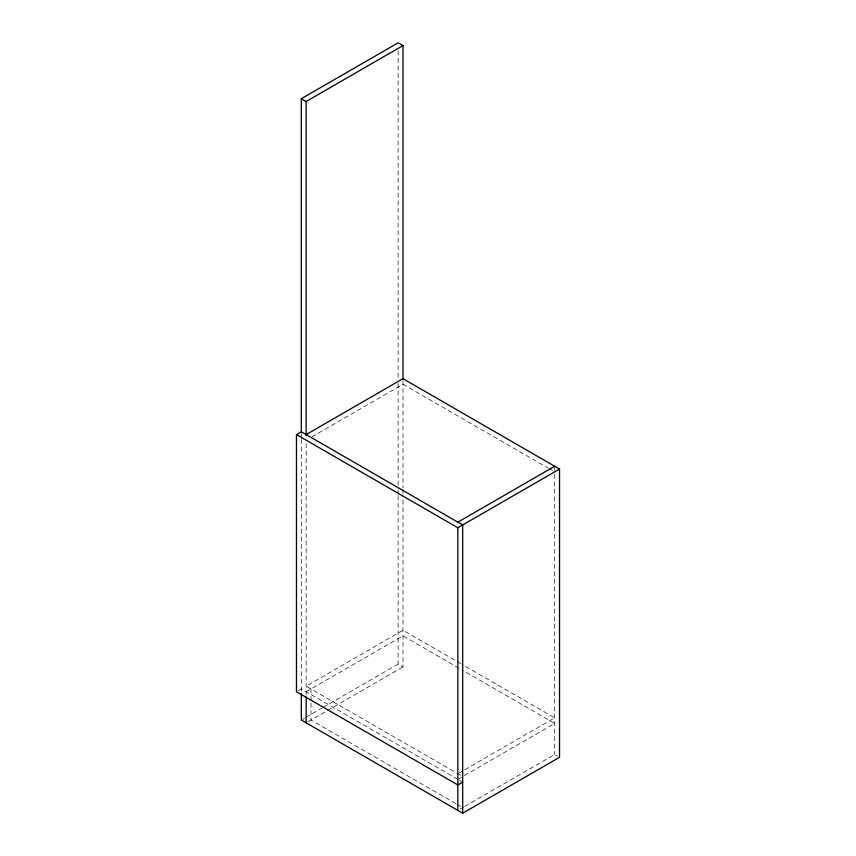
<?xml version="1.0" encoding="UTF-8"?>
<svg xmlns="http://www.w3.org/2000/svg" width="856" height="856" viewBox="0 0 856 856"><rect width="100%" height="100%" fill="white"/><g stroke="black" fill="none" stroke-linecap="round" stroke-linejoin="round"><path stroke-width="0.64" stroke-dasharray="4.28 3.21" d="M311.916 436.838L402.983 384.269L547.744 467.836M298.402 690.642L301.312 688.962L458.088 779.474M306.148 691.755L402.983 635.848L460.892 669.285M301.312 720.024L304.768 718.024M305.924 717.36L322.059 708.04M323.215 707.377L398.147 664.117L402.983 666.91L402.983 495.881M308.085 721.694L402.983 666.91M459.009 773.086L463.62 770.421M464.776 769.758L554.688 717.842L462.047 664.363M457.853 779.345L554.688 723.438L462.047 669.948M460.164 809.07L463.62 807.08M464.776 806.416L554.688 754.5L557.598 756.18M548.899 468.51L552.377 470.511M460.892 663.689L402.983 630.262L306.148 686.17L455.756 772.54M456.911 773.203L461.545 775.878M459.244 780.148L462.7 782.138M455.756 803.602L310.995 720.024L310.995 701.899M456.911 804.265L461.545 806.941M554.688 466.263L554.688 472.929M554.688 474.267L554.688 754.5M402.983 380.909L402.983 487.867M402.983 489.204L402.983 494.543M398.147 50.814L398.147 378.181M398.147 383.52L398.147 489.076M398.147 490.413L398.147 494.426M398.147 495.763L398.147 664.117M310.995 688.962L310.995 700.604M306.148 443.558L306.148 696.088M301.312 434.088L301.312 438.443M301.312 439.428L301.312 691.958"/><path stroke-width="1.28" d="M301.312 432.751L301.312 98.708L398.147 42.8L402.983 45.593L402.983 379.636M301.312 98.708L306.148 101.5L402.983 45.593M462.7 782.138L457.853 784.931L296.465 691.755L296.465 434.581L301.312 431.788L462.7 524.963L462.7 813.2L559.535 757.293L559.535 469.056L402.983 378.673L306.148 434.581M457.853 522.171L554.688 466.263M296.465 434.581L457.853 527.756L559.535 469.056M462.7 813.2L301.312 720.024L301.312 693.296M457.853 527.756L457.853 810.407M306.148 101.5L306.148 435.544M306.148 696.934L306.148 722.817"/></g></svg>
